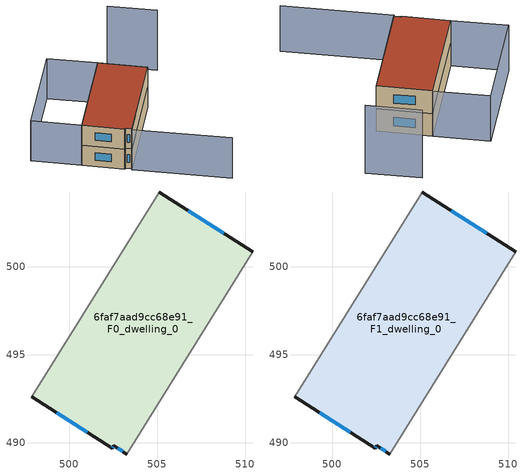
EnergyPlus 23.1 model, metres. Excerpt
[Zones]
6faf7aad9cc68e91_F0_dwelling_0
 floor ground (EU_floor_Construction): 510.41,500.86 503.27,489.37 502.54,489.84 502.45,489.7 497.9,492.62 505.13,504.25 z0
 wall outside (EU_wall_Construction): 497.9,492.62 502.45,489.7 502.54,489.84 503.27,489.37 / 510.41,500.86 505.13,504.25 z0:3
 wall adiabatic (EU_wall_Construction): 503.27,489.37 510.41,500.86 / 505.13,504.25 497.9,492.62 z0:3
 window (EU_Window_Construction): 502.77,489.69 503.04,489.52 / 502.48,489.74 502.51,489.79 / 499.32,491.71 501.03,490.61 / 508.77,501.92 506.78,503.19 z0.93:2.07
6faf7aad9cc68e91_F1_dwelling_0
 floor to 6faf7aad9cc68e91_F0_dwelling_0 (EU_floor_Construction): 510.41,500.86 503.27,489.37 502.54,489.84 502.45,489.7 497.9,492.62 505.13,504.25 z3
 wall outside (EU_wall_Construction): 497.9,492.62 502.45,489.7 502.54,489.84 503.27,489.37 / 510.41,500.86 505.13,504.25 z3:6
 wall adiabatic (EU_wall_Construction): 503.27,489.37 510.41,500.86 / 505.13,504.25 497.9,492.62 z3:6
 window (EU_Window_Construction): 502.77,489.69 503.04,489.52 / 502.48,489.74 502.51,489.79 / 499.32,491.71 501.03,490.61 / 508.77,501.92 506.78,503.19 z3.93:5.07
 roof outside (EU_roof_Construction): 503.27,489.37 510.41,500.86 505.13,504.25 497.9,492.62 502.45,489.7 502.54,489.84 z6
shading: 513.83,482.6 503.17,489.23 / 503.17,489.23 510.41,500.86 / 492.49,495.98 499.73,507.62 / 499.73,507.62 505.14,504.25 / 505.14,504.25 497.9,492.62 / 497.9,492.62 492.49,495.98 z0:6; 514.74,507.82 509.42,511.13 z0:9
[Building]
EU S2 Campaign: North Axis=0; Terrain=City; Solar Distribution=FullExterior
[Site:Location]
Montreal-Trudeau.Intl.AP: Latitude=45.4667; Longitude=-73.75; Time Zone=-5; Elevation=36
[SizingPeriod:WeatherFileDays]
AnnualSizingPeriod: Begin Month=1; Begin Day of Month=1; End Month=12; End Day of Month=31; Day of Week for Start Day=Monday; Use Weather File Daylight Saving Period=No; Use Weather File Rain and Snow Indicators=No
[MATERIAL]
EU_InternalMass_Material: Roughness=MediumRough; Thickness=0.1; Conductivity=1; Density=1800; Specific Heat=900; Thermal Absorptance=0.9; Solar Absorptance=0.7; Visible Absorptance=0.7
[MATERIAL:NOMASS] Roughness=MediumRough; Thermal Absorptance=0.9; Solar Absorptance=0.7; Visible Absorptance=0.7
Name | Thermal Resistance
EU_wall_NoMass; EU_floor_NoMass | 1.51479
EU_roof_NoMass | 2.84114
[WINDOWMATERIAL:SIMPLEGLAZINGSYSTEM]
EU_Window_SimpleGlazing: UFactor=3.53504; Solar Heat Gain Coefficient=0.8; Visible Transmittance=0.8
[CONSTRUCTION]
EU_wall_Construction: EU_wall_NoMass
EU_roof_Construction: EU_roof_NoMass
EU_floor_Construction: EU_floor_NoMass
EU_Window_Construction: EU_Window_SimpleGlazing
EU_InternalMass_Construction: EU_InternalMass_Material
[ZONE] Type=1; Multiplier=1; Ceiling Height=autocalculate; Volume=257.29; Floor Area=autocalculate; Part of Total Floor Area=Yes
6faf7aad9cc68e91_F0_dwelling_0; 6faf7aad9cc68e91_F1_dwelling_0
[INTERNALMASS] Construction=EU_InternalMass_Construction; Surface Area=85.7634
Name | Zone or ZoneList
6faf7aad9cc68e91_F0_dwelling_0_EU_InternalMass | 6faf7aad9cc68e91_F0_dwelling_0
6faf7aad9cc68e91_F1_dwelling_0_EU_InternalMass | 6faf7aad9cc68e91_F1_dwelling_0
[OTHEREQUIPMENT] Fuel Type=Electricity; Design Level Calculation Method=Watts/Area; Power per Zone Floor Area=1; Fraction Latent=0; Fraction Radiant=0; Fraction Lost=0; Carbon Dioxide Generation Rate=0; EndUse Subcategory=EU_Step8_InternalGains
Name | Zone or ZoneList or Space or SpaceList | Schedule
EU_Step8_InternalGain_6faf7aad9cc68e91_F0_dwelling_0_f000 | 6faf7aad9cc68e91_F0_dwelling_0 | EU_Step8_GainSchedule_6faf7aad9cc68e91_F0_dwelling_0_f000
EU_Step8_InternalGain_6faf7aad9cc68e91_F1_dwelling_0_f000 | 6faf7aad9cc68e91_F1_dwelling_0 | EU_Step8_GainSchedule_6faf7aad9cc68e91_F1_dwelling_0_f000
[ZONEVENTILATION:DESIGNFLOWRATE] Schedule=EU_AlwaysOn; Design Flow Rate Calculation Method=AirChanges/Hour; Air Changes per Hour=0.775154; Ventilation Type=Natural; Fan Pressure Rise=0; Fan Total Efficiency=1; Constant Term Coefficient=1; Temperature Term Coefficient=0; Velocity Term Coefficient=0; Velocity Squared Term Coefficient=0; Minimum Indoor Temperature=-100; Maximum Indoor Temperature=100; Delta Temperature=-100; Minimum Outdoor Temperature=-100; Maximum Outdoor Temperature=100; Maximum Wind Speed=40
Name | Zone or ZoneList or Space or SpaceList
EU_ConstantAir_6faf7aad9cc68e91_F0_dwelling_0 | 6faf7aad9cc68e91_F0_dwelling_0
EU_ConstantAir_6faf7aad9cc68e91_F1_dwelling_0 | 6faf7aad9cc68e91_F1_dwelling_0
[HVACTEMPLATE:THERMOSTAT] Constant Heating Setpoint=20; Constant Cooling Setpoint=50
EU_HeatOnly_6faf7aad9cc68e91_F0_dwelling_0; EU_HeatOnly_6faf7aad9cc68e91_F1_dwelling_0
[HVACTEMPLATE:ZONE:IDEALLOADSAIRSYSTEM] System Availability Schedule=EU_AlwaysOn; Maximum Heating Supply Air Temperature=50; Minimum Cooling Supply Air Temperature=13; Maximum Heating Supply Air Humidity Ratio=0.0156; Minimum Cooling Supply Air Humidity Ratio=0.0077; Heating Limit=NoLimit; Cooling Limit=NoLimit; Heating Availability Schedule=EU_AlwaysOn; Cooling Availability Schedule=EU_CoolingOff; Dehumidification Control Type=ConstantSensibleHeatRatio; Cooling Sensible Heat Ratio=0.7; Dehumidification Setpoint=60; Humidification Control Type=None; Humidification Setpoint=30; Outdoor Air Method=None; Outdoor Air Flow Rate per Person=0.00944; Outdoor Air Flow Rate per Zone Floor Area=0; Outdoor Air Flow Rate per Zone=0; Demand Controlled Ventilation Type=None; Outdoor Air Economizer Type=NoEconomizer; Heat Recovery Type=None; Sensible Heat Recovery Effectiveness=0.7; Latent Heat Recovery Effectiveness=0.65
Name | Template Thermostat
6faf7aad9cc68e91_F0_dwelling_0 | EU_HeatOnly_6faf7aad9cc68e91_F0_dwelling_0
6faf7aad9cc68e91_F1_dwelling_0 | EU_HeatOnly_6faf7aad9cc68e91_F1_dwelling_0
[SIZING:ZONE] Zone Cooling Design Supply Air Temperature Input Method=SupplyAirTemperature; Zone Cooling Design Supply Air Temperature=13; Zone Heating Design Supply Air Temperature Input Method=SupplyAirTemperature; Zone Heating Design Supply Air Temperature=50; Zone Cooling Design Supply Air Humidity Ratio=0.008; Zone Heating Design Supply Air Humidity Ratio=0.008; Cooling Design Air Flow Method=DesignDay; Cooling Design Air Flow Rate=0; Cooling Minimum Air Flow per Zone Floor Area=0.000762; Cooling Minimum Air Flow=0; Cooling Minimum Air Flow Fraction=0.2; Heating Design Air Flow Method=DesignDay; Heating Design Air Flow Rate=0; Heating Maximum Air Flow per Zone Floor Area=0.002032; Heating Maximum Air Flow=0.141576; Heating Maximum Air Flow Fraction=0.3; Account for Dedicated Outdoor Air System=No; Dedicated Outdoor Air System Control Strategy=NeutralSupplyAir; Dedicated Outdoor Air Low Setpoint Temperature for Design=autosize; Dedicated Outdoor Air High Setpoint Temperature for Design=autosize; Zone Load Sizing Method=Sensible Load Only No Latent Load; Zone Latent Cooling Design Supply Air Humidity Ratio Input Method=HumidityRatioDifference; Zone Cooling Design Supply Air Humidity Ratio Difference=0.005; Zone Latent Heating Design Supply Air Humidity Ratio Input Method=HumidityRatioDifference; Zone Humidification Design Supply Air Humidity Ratio Difference=0.005
6faf7aad9cc68e91_F0_dwelling_0; 6faf7aad9cc68e91_F1_dwelling_0
[SCHEDULE:CONSTANT]
Name | Hourly Value
EU_AlwaysOn | 1
EU_CoolingOff | 0
[SCHEDULE:FILE] Column Number=1; Rows to Skip at Top=0; Number of Hours of Data=8760; Column Separator=Comma; Interpolate to Timestep=No; Minutes per Item=60; Adjust Schedule for Daylight Savings=Yes
Name | File
EU_Step8_GainSchedule_6faf7aad9cc68e91_F0_dwelling_0_f000 | ../../schedules/6faf7aad9cc68e91/6faf7aad9cc68e91_F0_dwelling_0_f000_gain.csv
EU_Step8_GainSchedule_6faf7aad9cc68e91_F1_dwelling_0_f000 | ../../schedules/6faf7aad9cc68e91/6faf7aad9cc68e91_F1_dwelling_0_f000_gain.csv
